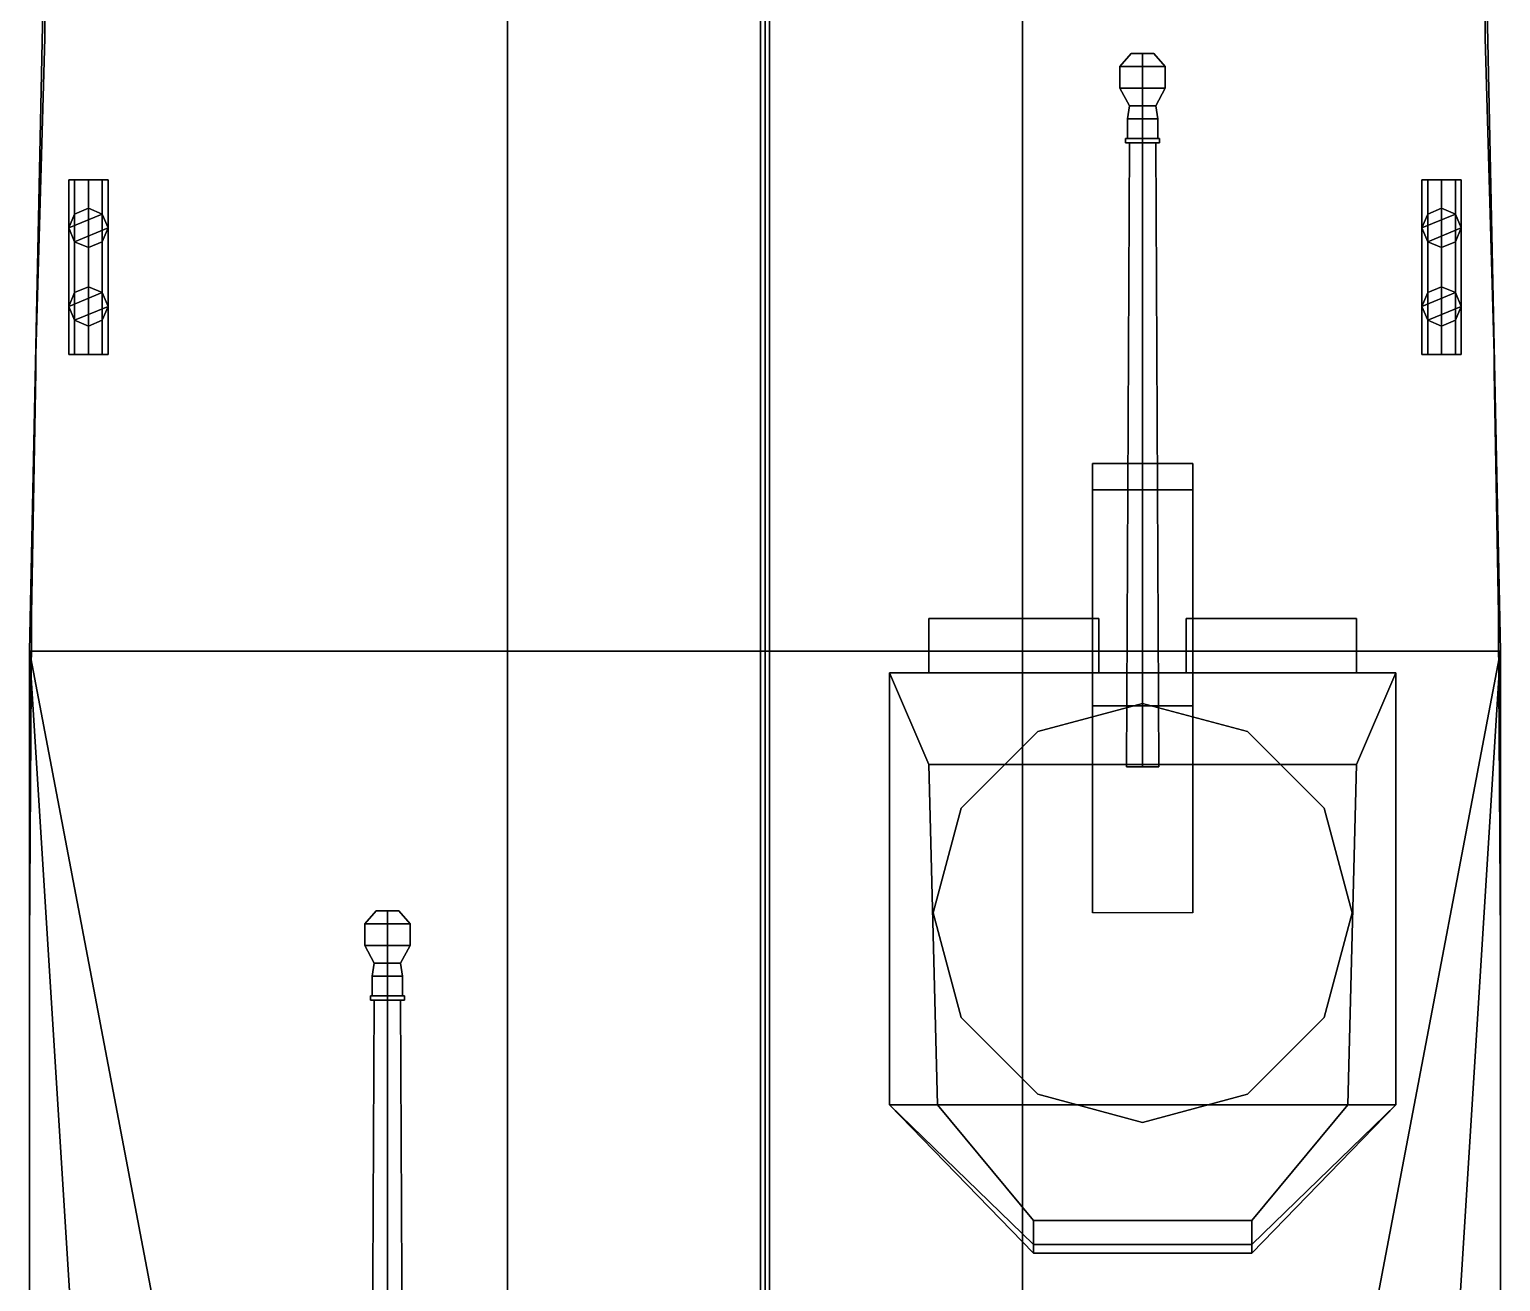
# Model space of a CAD drawing. Header units: millimetres. Extents: x -3.4 to 3.4, y -23.6 to 39.8.
# Drawn here: x -3.37 to 3.37, y 2.99 to 8.73 of the extents above; entities that cross this region are included whole.
import ezdxf

# ---------------------------------------------------------------- set-up
doc = ezdxf.new("R2010")
doc.units = ezdxf.units.MM
for name, color, linetype in [('gun', 1, 'Continuous'), ('mooring_posts', 3, 'Continuous'), ('railings', 6, 'Continuous'), ('sleeve', 5, 'Continuous'), ('turret', 2, 'Continuous')]:
    doc.layers.add(name, color=color, linetype=linetype)

msp = doc.modelspace()

# ---------------------------------------------------------------- linework, layer by layer
for points in [[(-0.02, -11.06, 11.06), (0, -11.06, 11.08), (0, 23.06, 4.82), (-0.02, 23.09, 4.79)], [(0, -11.06, 11.04), (-0.02, -11.06, 11.06), (-0.02, 23.09, 4.79), (0, 23.06, 4.78)], [(0, -11.06, 11.08), (0.02, -11.06, 11.06), (0.02, 23.09, 4.79), (0, 23.06, 4.82)], [(0.02, -11.06, 11.06), (0, -11.06, 11.04), (0, 23.06, 4.78), (0.02, 23.09, 4.79)], [(3.27, 10.66, 2.01), (-3.27, 10.66, 2.01), (-3.37, 5.88, 2.01), (3.37, 5.88, 2.01)], [(-3.37, 5.88, 2.01), (-3.27, 10.66, 2.01), (-3.27, 10.66), (-3.37, 5.88)], [(-3.37, 5.88), (-3.27, 10.66), (-1.18, 10.66, -1.34), (-1.18, 5.88, -1.34)], [(-1.18, 5.88, -1.34), (-1.18, 10.66, -1.34), (1.18, 10.66, -1.34), (1.18, 5.88, -1.34)], [(1.18, 5.88, -1.34), (1.18, 10.66, -1.34), (3.27, 10.66), (3.37, 5.88)], [(3.37, 5.88), (3.27, 10.66), (3.27, 10.66, 2.01), (3.37, 5.88, 2.01)], [(3.37, 5.88, 2.01), (-3.37, 5.88, 2.01), (-1.24, -5.33, 2.01), (1.24, -5.33, 2.01)], [(-3.37, -8.88, 2.01), (-3.37, 5.88, 2.01), (-3.37, 5.88), (-3.37, -8.88)], [(-3.37, -8.88), (-3.37, 5.88), (-1.18, 5.88, -1.34), (-1.18, -8.88, -1.34)], [(-1.24, -5.33, 2.01), (-3.37, 5.88, 2.01), (-2.51, -7.88, 2.01), (-1.26, -7.19, 2.01)], [(-2.51, -7.88, 2.01), (-3.37, 5.88, 2.01), (-3.37, -8.88, 2.01), (-2.47, -8.88, 2.01)], [(-1.18, -8.88, -1.34), (-1.18, 5.88, -1.34), (1.18, 5.88, -1.34), (1.18, -8.88, -1.34)], [(1.18, -8.88, -1.34), (1.18, 5.88, -1.34), (3.37, 5.88), (3.37, -8.88)], [(2.51, -7.88, 2.01), (3.37, 5.88, 2.01), (1.24, -5.33, 2.01), (1.26, -7.19, 2.01)], [(3.37, -8.88, 2.01), (3.37, 5.88, 2.01), (2.51, -7.88, 2.01), (2.47, -8.88, 2.01)], [(3.37, -8.88), (3.37, 5.88), (3.37, 5.88, 2.01), (3.37, -8.88, 2.01)], [(1.73, 5.64, 2.01), (1.25, 5.5114, 2.01), (1.25, 5.5114, 2.36), (1.73, 5.64, 2.36)], [(2.21, 5.5114, 2.01), (1.73, 5.64, 2.01), (1.73, 5.64, 2.36), (2.21, 5.5114, 2.36)], [(1.25, 5.5114, 2.01), (0.8986, 5.16, 2.01), (0.8986, 5.16, 2.36), (1.25, 5.5114, 2.36)], [(2.5614, 5.16, 2.01), (2.21, 5.5114, 2.01), (2.21, 5.5114, 2.36), (2.5614, 5.16, 2.36)], [(0.8986, 5.16, 2.01), (0.77, 4.68, 2.01), (0.77, 4.68, 2.36), (0.8986, 5.16, 2.36)], [(2.69, 4.68, 2.01), (2.5614, 5.16, 2.01), (2.5614, 5.16, 2.36), (2.69, 4.68, 2.36)], [(0.77, 4.68, 2.01), (0.8986, 4.2, 2.01), (0.8986, 4.2, 2.36), (0.77, 4.68, 2.36)], [(2.5614, 4.2, 2.01), (2.69, 4.68, 2.01), (2.69, 4.68, 2.36), (2.5614, 4.2, 2.36)], [(0.8986, 4.2, 2.01), (1.25, 3.8486, 2.01), (1.25, 3.8486, 2.36), (0.8986, 4.2, 2.36)], [(2.21, 3.8486, 2.01), (2.5614, 4.2, 2.01), (2.5614, 4.2, 2.36), (2.21, 3.8486, 2.36)], [(1.25, 3.8486, 2.01), (1.73, 3.72, 2.01), (1.73, 3.72, 2.36), (1.25, 3.8486, 2.36)], [(1.73, 3.72, 2.01), (2.21, 3.8486, 2.01), (2.21, 3.8486, 2.36), (1.73, 3.72, 2.36)]]:
    msp.add_3dface(points)
at = {"layer": 'gun'}
for points in [[(1.6261, 8.56, 3.13), (1.73, 8.56, 3.07), (1.73, 8.62, 3.13), (1.678, 8.62, 3.16)], [(1.6261, 8.56, 3.25), (1.6261, 8.56, 3.13), (1.678, 8.62, 3.16), (1.678, 8.62, 3.22)], [(1.6261, 8.56, 3.13), (1.6261, 8.56, 3.25), (1.678, 8.62, 3.22), (1.678, 8.62, 3.16)], [(1.73, 8.56, 3.07), (1.6261, 8.56, 3.13), (1.678, 8.62, 3.16), (1.73, 8.62, 3.13)], [(1.73, 8.56, 3.31), (1.6261, 8.56, 3.25), (1.678, 8.62, 3.22), (1.73, 8.62, 3.25)], [(1.6261, 8.56, 3.25), (1.73, 8.56, 3.31), (1.73, 8.62, 3.25), (1.678, 8.62, 3.22)], [(1.6261, 8.46, 3.13), (1.73, 8.46, 3.07), (1.73, 8.56, 3.07), (1.6261, 8.56, 3.13)], [(1.73, 8.46, 3.07), (1.6261, 8.46, 3.13), (1.6261, 8.56, 3.13), (1.73, 8.56, 3.07)], [(1.73, 8.46, 3.31), (1.6261, 8.46, 3.25), (1.6261, 8.56, 3.25), (1.73, 8.56, 3.31)], [(1.6261, 8.46, 3.25), (1.73, 8.46, 3.31), (1.73, 8.56, 3.31), (1.6261, 8.56, 3.25)], [(1.73, 8.56, 3.07), (1.8339, 8.56, 3.13), (1.782, 8.62, 3.16), (1.73, 8.62, 3.13)], [(1.8339, 8.56, 3.13), (1.73, 8.56, 3.07), (1.73, 8.62, 3.13), (1.782, 8.62, 3.16)], [(1.8339, 8.56, 3.25), (1.73, 8.56, 3.31), (1.73, 8.62, 3.25), (1.782, 8.62, 3.22)], [(1.73, 8.56, 3.31), (1.8339, 8.56, 3.25), (1.782, 8.62, 3.22), (1.73, 8.62, 3.25)], [(1.73, 8.46, 3.07), (1.8339, 8.46, 3.13), (1.8339, 8.56, 3.13), (1.73, 8.56, 3.07)], [(1.8339, 8.46, 3.13), (1.73, 8.46, 3.07), (1.73, 8.56, 3.07), (1.8339, 8.56, 3.13)], [(1.8339, 8.46, 3.25), (1.73, 8.46, 3.31), (1.73, 8.56, 3.31), (1.8339, 8.56, 3.25)], [(1.73, 8.46, 3.31), (1.8339, 8.46, 3.25), (1.8339, 8.56, 3.25), (1.73, 8.56, 3.31)], [(1.8339, 8.56, 3.13), (1.8339, 8.56, 3.25), (1.782, 8.62, 3.22), (1.782, 8.62, 3.16)], [(1.8339, 8.56, 3.25), (1.8339, 8.56, 3.13), (1.782, 8.62, 3.16), (1.782, 8.62, 3.22)], [(1.6694, 8.38, 3.155), (1.73, 8.38, 3.12), (1.73, 8.46, 3.07), (1.6261, 8.46, 3.13)], [(1.6694, 8.38, 3.225), (1.6694, 8.38, 3.155), (1.6261, 8.46, 3.13), (1.6261, 8.46, 3.25)], [(1.6694, 8.38, 3.155), (1.6694, 8.38, 3.225), (1.6261, 8.46, 3.25), (1.6261, 8.46, 3.13)], [(1.73, 8.38, 3.12), (1.6694, 8.38, 3.155), (1.6261, 8.46, 3.13), (1.73, 8.46, 3.07)], [(1.73, 8.38, 3.26), (1.6694, 8.38, 3.225), (1.6261, 8.46, 3.25), (1.73, 8.46, 3.31)], [(1.6694, 8.38, 3.225), (1.73, 8.38, 3.26), (1.73, 8.46, 3.31), (1.6261, 8.46, 3.25)], [(1.73, 8.38, 3.12), (1.7906, 8.38, 3.155), (1.8339, 8.46, 3.13), (1.73, 8.46, 3.07)], [(1.7906, 8.38, 3.155), (1.73, 8.38, 3.12), (1.73, 8.46, 3.07), (1.8339, 8.46, 3.13)], [(1.7906, 8.38, 3.225), (1.73, 8.38, 3.26), (1.73, 8.46, 3.31), (1.8339, 8.46, 3.25)], [(1.73, 8.38, 3.26), (1.7906, 8.38, 3.225), (1.8339, 8.46, 3.25), (1.73, 8.46, 3.31)], [(1.7906, 8.38, 3.155), (1.7906, 8.38, 3.225), (1.8339, 8.46, 3.25), (1.8339, 8.46, 3.13)], [(1.7906, 8.38, 3.225), (1.7906, 8.38, 3.155), (1.8339, 8.46, 3.13), (1.8339, 8.46, 3.25)], [(1.73, 8.32, 3.11), (1.6607, 8.32, 3.15), (1.6694, 8.38, 3.155), (1.73, 8.38, 3.12)], [(1.6607, 8.32, 3.15), (1.6607, 8.32, 3.23), (1.6694, 8.38, 3.225), (1.6694, 8.38, 3.155)], [(1.6607, 8.32, 3.23), (1.73, 8.32, 3.27), (1.73, 8.38, 3.26), (1.6694, 8.38, 3.225)], [(1.6694, 8.38, 3.225), (1.7906, 8.38, 3.155), (1.73, 8.38, 3.12), (1.6694, 8.38, 3.155)], [(1.73, 8.38, 3.26), (1.7906, 8.38, 3.225), (1.7906, 8.38, 3.155), (1.6694, 8.38, 3.225)], [(1.7993, 8.32, 3.15), (1.73, 8.32, 3.11), (1.73, 8.38, 3.12), (1.7906, 8.38, 3.155)], [(1.73, 8.32, 3.27), (1.7993, 8.32, 3.23), (1.7906, 8.38, 3.225), (1.73, 8.38, 3.26)], [(1.7993, 8.32, 3.23), (1.7993, 8.32, 3.15), (1.7906, 8.38, 3.155), (1.7906, 8.38, 3.225)], [(1.73, 8.23, 3.11), (1.6607, 8.23, 3.15), (1.6607, 8.32, 3.15), (1.73, 8.32, 3.11)], [(1.6607, 8.23, 3.15), (1.6607, 8.23, 3.23), (1.6607, 8.32, 3.23), (1.6607, 8.32, 3.15)], [(1.6607, 8.23, 3.23), (1.73, 8.23, 3.27), (1.73, 8.32, 3.27), (1.6607, 8.32, 3.23)], [(1.7993, 8.23, 3.15), (1.73, 8.23, 3.11), (1.73, 8.32, 3.11), (1.7993, 8.32, 3.15)], [(1.73, 8.23, 3.27), (1.7993, 8.23, 3.23), (1.7993, 8.32, 3.23), (1.73, 8.32, 3.27)], [(1.7993, 8.23, 3.23), (1.7993, 8.23, 3.15), (1.7993, 8.32, 3.15), (1.7993, 8.32, 3.23)], [(1.6521, 8.23, 3.235), (1.8079, 8.23, 3.145), (1.73, 8.23, 3.1), (1.6521, 8.23, 3.145)], [(1.73, 8.21, 3.1), (1.6521, 8.21, 3.145), (1.6521, 8.23, 3.145), (1.73, 8.23, 3.1)], [(1.73, 8.23, 3.28), (1.8079, 8.23, 3.235), (1.8079, 8.23, 3.145), (1.6521, 8.23, 3.235)], [(1.6521, 8.21, 3.145), (1.6521, 8.21, 3.235), (1.6521, 8.23, 3.235), (1.6521, 8.23, 3.145)], [(1.6521, 8.21, 3.235), (1.73, 8.21, 3.28), (1.73, 8.23, 3.28), (1.6521, 8.23, 3.235)], [(1.8079, 8.21, 3.145), (1.73, 8.21, 3.1), (1.73, 8.23, 3.1), (1.8079, 8.23, 3.145)], [(1.73, 8.21, 3.28), (1.8079, 8.21, 3.235), (1.8079, 8.23, 3.235), (1.73, 8.23, 3.28)], [(1.8079, 8.21, 3.235), (1.8079, 8.21, 3.145), (1.8079, 8.23, 3.145), (1.8079, 8.23, 3.235)], [(1.6521, 8.21, 3.145), (1.73, 8.21, 3.1), (1.8079, 8.21, 3.145), (1.6521, 8.21, 3.235)], [(1.6521, 8.21, 3.235), (1.8079, 8.21, 3.145), (1.8079, 8.21, 3.235), (1.73, 8.21, 3.28)], [(1.73, 5.35, 3.105), (1.6564, 5.35, 3.1475), (1.6694, 8.21, 3.155), (1.73, 8.21, 3.12)], [(1.6564, 5.35, 3.1475), (1.6564, 5.35, 3.2325), (1.6694, 8.21, 3.225), (1.6694, 8.21, 3.155)], [(1.6564, 5.35, 3.2325), (1.73, 5.35, 3.275), (1.73, 8.21, 3.26), (1.6694, 8.21, 3.225)], [(1.8036, 5.35, 3.1475), (1.73, 5.35, 3.105), (1.73, 8.21, 3.12), (1.7906, 8.21, 3.155)], [(1.73, 5.35, 3.275), (1.8036, 5.35, 3.2325), (1.7906, 8.21, 3.225), (1.73, 8.21, 3.26)], [(1.8036, 5.35, 3.2325), (1.8036, 5.35, 3.1475), (1.7906, 8.21, 3.155), (1.7906, 8.21, 3.225)], [(-1.8339, 4.63, 3.13), (-1.73, 4.63, 3.07), (-1.73, 4.69, 3.13), (-1.782, 4.69, 3.16)], [(-1.8339, 4.63, 3.25), (-1.8339, 4.63, 3.13), (-1.782, 4.69, 3.16), (-1.782, 4.69, 3.22)], [(-1.8339, 4.63, 3.13), (-1.8339, 4.63, 3.25), (-1.782, 4.69, 3.22), (-1.782, 4.69, 3.16)], [(-1.73, 4.63, 3.07), (-1.8339, 4.63, 3.13), (-1.782, 4.69, 3.16), (-1.73, 4.69, 3.13)], [(-1.73, 4.63, 3.31), (-1.8339, 4.63, 3.25), (-1.782, 4.69, 3.22), (-1.73, 4.69, 3.25)], [(-1.8339, 4.63, 3.25), (-1.73, 4.63, 3.31), (-1.73, 4.69, 3.25), (-1.782, 4.69, 3.22)], [(-1.73, 4.63, 3.07), (-1.6261, 4.63, 3.13), (-1.678, 4.69, 3.16), (-1.73, 4.69, 3.13)], [(-1.6261, 4.63, 3.13), (-1.73, 4.63, 3.07), (-1.73, 4.69, 3.13), (-1.678, 4.69, 3.16)], [(-1.6261, 4.63, 3.25), (-1.73, 4.63, 3.31), (-1.73, 4.69, 3.25), (-1.678, 4.69, 3.22)], [(-1.73, 4.63, 3.31), (-1.6261, 4.63, 3.25), (-1.678, 4.69, 3.22), (-1.73, 4.69, 3.25)], [(-1.6261, 4.63, 3.13), (-1.6261, 4.63, 3.25), (-1.678, 4.69, 3.22), (-1.678, 4.69, 3.16)], [(-1.6261, 4.63, 3.25), (-1.6261, 4.63, 3.13), (-1.678, 4.69, 3.16), (-1.678, 4.69, 3.22)], [(-1.8339, 4.53, 3.13), (-1.73, 4.53, 3.07), (-1.73, 4.63, 3.07), (-1.8339, 4.63, 3.13)], [(-1.73, 4.53, 3.07), (-1.8339, 4.53, 3.13), (-1.8339, 4.63, 3.13), (-1.73, 4.63, 3.07)], [(-1.73, 4.53, 3.31), (-1.8339, 4.53, 3.25), (-1.8339, 4.63, 3.25), (-1.73, 4.63, 3.31)], [(-1.8339, 4.53, 3.25), (-1.73, 4.53, 3.31), (-1.73, 4.63, 3.31), (-1.8339, 4.63, 3.25)], [(-1.73, 4.53, 3.07), (-1.6261, 4.53, 3.13), (-1.6261, 4.63, 3.13), (-1.73, 4.63, 3.07)], [(-1.6261, 4.53, 3.13), (-1.73, 4.53, 3.07), (-1.73, 4.63, 3.07), (-1.6261, 4.63, 3.13)], [(-1.6261, 4.53, 3.25), (-1.73, 4.53, 3.31), (-1.73, 4.63, 3.31), (-1.6261, 4.63, 3.25)], [(-1.73, 4.53, 3.31), (-1.6261, 4.53, 3.25), (-1.6261, 4.63, 3.25), (-1.73, 4.63, 3.31)], [(-1.7906, 4.45, 3.155), (-1.73, 4.45, 3.12), (-1.73, 4.53, 3.07), (-1.8339, 4.53, 3.13)], [(-1.7906, 4.45, 3.225), (-1.7906, 4.45, 3.155), (-1.8339, 4.53, 3.13), (-1.8339, 4.53, 3.25)], [(-1.7906, 4.45, 3.155), (-1.7906, 4.45, 3.225), (-1.8339, 4.53, 3.25), (-1.8339, 4.53, 3.13)], [(-1.73, 4.45, 3.12), (-1.7906, 4.45, 3.155), (-1.8339, 4.53, 3.13), (-1.73, 4.53, 3.07)], [(-1.73, 4.45, 3.26), (-1.7906, 4.45, 3.225), (-1.8339, 4.53, 3.25), (-1.73, 4.53, 3.31)], [(-1.7906, 4.45, 3.225), (-1.73, 4.45, 3.26), (-1.73, 4.53, 3.31), (-1.8339, 4.53, 3.25)], [(-1.73, 4.45, 3.12), (-1.6694, 4.45, 3.155), (-1.6261, 4.53, 3.13), (-1.73, 4.53, 3.07)], [(-1.6694, 4.45, 3.155), (-1.73, 4.45, 3.12), (-1.73, 4.53, 3.07), (-1.6261, 4.53, 3.13)], [(-1.6694, 4.45, 3.225), (-1.73, 4.45, 3.26), (-1.73, 4.53, 3.31), (-1.6261, 4.53, 3.25)], [(-1.73, 4.45, 3.26), (-1.6694, 4.45, 3.225), (-1.6261, 4.53, 3.25), (-1.73, 4.53, 3.31)], [(-1.6694, 4.45, 3.155), (-1.6694, 4.45, 3.225), (-1.6261, 4.53, 3.25), (-1.6261, 4.53, 3.13)], [(-1.6694, 4.45, 3.225), (-1.6694, 4.45, 3.155), (-1.6261, 4.53, 3.13), (-1.6261, 4.53, 3.25)], [(-1.73, 4.39, 3.11), (-1.7993, 4.39, 3.15), (-1.7906, 4.45, 3.155), (-1.73, 4.45, 3.12)], [(-1.7993, 4.39, 3.15), (-1.7993, 4.39, 3.23), (-1.7906, 4.45, 3.225), (-1.7906, 4.45, 3.155)], [(-1.7993, 4.39, 3.23), (-1.73, 4.39, 3.27), (-1.73, 4.45, 3.26), (-1.7906, 4.45, 3.225)], [(-1.7906, 4.45, 3.225), (-1.6694, 4.45, 3.155), (-1.73, 4.45, 3.12), (-1.7906, 4.45, 3.155)], [(-1.73, 4.45, 3.26), (-1.6694, 4.45, 3.225), (-1.6694, 4.45, 3.155), (-1.7906, 4.45, 3.225)], [(-1.6607, 4.39, 3.15), (-1.73, 4.39, 3.11), (-1.73, 4.45, 3.12), (-1.6694, 4.45, 3.155)], [(-1.73, 4.39, 3.27), (-1.6607, 4.39, 3.23), (-1.6694, 4.45, 3.225), (-1.73, 4.45, 3.26)], [(-1.6607, 4.39, 3.23), (-1.6607, 4.39, 3.15), (-1.6694, 4.45, 3.155), (-1.6694, 4.45, 3.225)], [(-1.73, 4.3, 3.11), (-1.7993, 4.3, 3.15), (-1.7993, 4.39, 3.15), (-1.73, 4.39, 3.11)], [(-1.7993, 4.3, 3.15), (-1.7993, 4.3, 3.23), (-1.7993, 4.39, 3.23), (-1.7993, 4.39, 3.15)], [(-1.7993, 4.3, 3.23), (-1.73, 4.3, 3.27), (-1.73, 4.39, 3.27), (-1.7993, 4.39, 3.23)], [(-1.6607, 4.3, 3.15), (-1.73, 4.3, 3.11), (-1.73, 4.39, 3.11), (-1.6607, 4.39, 3.15)], [(-1.73, 4.3, 3.27), (-1.6607, 4.3, 3.23), (-1.6607, 4.39, 3.23), (-1.73, 4.39, 3.27)], [(-1.6607, 4.3, 3.23), (-1.6607, 4.3, 3.15), (-1.6607, 4.39, 3.15), (-1.6607, 4.39, 3.23)], [(-1.8079, 4.3, 3.235), (-1.6521, 4.3, 3.145), (-1.73, 4.3, 3.1), (-1.8079, 4.3, 3.145)], [(-1.73, 4.28, 3.1), (-1.8079, 4.28, 3.145), (-1.8079, 4.3, 3.145), (-1.73, 4.3, 3.1)], [(-1.73, 4.3, 3.28), (-1.6521, 4.3, 3.235), (-1.6521, 4.3, 3.145), (-1.8079, 4.3, 3.235)], [(-1.8079, 4.28, 3.145), (-1.8079, 4.28, 3.235), (-1.8079, 4.3, 3.235), (-1.8079, 4.3, 3.145)], [(-1.8079, 4.28, 3.235), (-1.73, 4.28, 3.28), (-1.73, 4.3, 3.28), (-1.8079, 4.3, 3.235)], [(-1.8079, 4.28, 3.145), (-1.73, 4.28, 3.1), (-1.6521, 4.28, 3.145), (-1.8079, 4.28, 3.235)], [(-1.8079, 4.28, 3.235), (-1.6521, 4.28, 3.145), (-1.6521, 4.28, 3.235), (-1.73, 4.28, 3.28)], [(-1.73, 1.42, 3.105), (-1.8036, 1.42, 3.1475), (-1.7906, 4.28, 3.155), (-1.73, 4.28, 3.12)], [(-1.8036, 1.42, 3.1475), (-1.8036, 1.42, 3.2325), (-1.7906, 4.28, 3.225), (-1.7906, 4.28, 3.155)], [(-1.8036, 1.42, 3.2325), (-1.73, 1.42, 3.275), (-1.73, 4.28, 3.26), (-1.7906, 4.28, 3.225)], [(-1.6521, 4.28, 3.145), (-1.73, 4.28, 3.1), (-1.73, 4.3, 3.1), (-1.6521, 4.3, 3.145)], [(-1.73, 4.28, 3.28), (-1.6521, 4.28, 3.235), (-1.6521, 4.3, 3.235), (-1.73, 4.3, 3.28)], [(-1.6564, 1.42, 3.1475), (-1.73, 1.42, 3.105), (-1.73, 4.28, 3.12), (-1.6694, 4.28, 3.155)], [(-1.73, 1.42, 3.275), (-1.6564, 1.42, 3.2325), (-1.6694, 4.28, 3.225), (-1.73, 4.28, 3.26)], [(-1.6564, 1.42, 3.2325), (-1.6564, 1.42, 3.1475), (-1.6694, 4.28, 3.155), (-1.6694, 4.28, 3.225)], [(-1.6521, 4.28, 3.235), (-1.6521, 4.28, 3.145), (-1.6521, 4.3, 3.145), (-1.6521, 4.3, 3.235)]]:
    msp.add_3dface(points, dxfattribs=at)
at = {"layer": 'mooring_posts'}
for points in [[(-3.1636, 7.24, 2.1464), (-3.19, 7.24, 2.21), (-3.19, 8.04, 2.21), (-3.1636, 8.04, 2.1464)], [(-3.19, 7.24, 2.21), (-3.1636, 7.24, 2.2736), (-3.1636, 8.04, 2.2736), (-3.19, 8.04, 2.21)], [(-3.1, 8.04, 2.12), (-3.1636, 8.04, 2.1464), (-3.19, 8.04, 2.21), (-3.0364, 8.04, 2.1464)], [(-3.0364, 8.04, 2.1464), (-3.19, 8.04, 2.21), (-3.1636, 8.04, 2.2736), (-3.01, 8.04, 2.21)], [(-3.1, 7.24, 2.12), (-3.1636, 7.24, 2.1464), (-3.1636, 8.04, 2.1464), (-3.1, 8.04, 2.12)], [(-3.1636, 7.24, 2.2736), (-3.1, 7.24, 2.3), (-3.1, 8.04, 2.3), (-3.1636, 8.04, 2.2736)], [(-3.01, 8.04, 2.21), (-3.1636, 8.04, 2.2736), (-3.1, 8.04, 2.3), (-3.0364, 8.04, 2.2736)], [(-3.0364, 7.24, 2.1464), (-3.1, 7.24, 2.12), (-3.1, 8.04, 2.12), (-3.0364, 8.04, 2.1464)], [(-3.1, 7.24, 2.3), (-3.0364, 7.24, 2.2736), (-3.0364, 8.04, 2.2736), (-3.1, 8.04, 2.3)], [(-3.01, 7.24, 2.21), (-3.0364, 7.24, 2.1464), (-3.0364, 8.04, 2.1464), (-3.01, 8.04, 2.21)], [(-3.0364, 7.24, 2.2736), (-3.01, 7.24, 2.21), (-3.01, 8.04, 2.21), (-3.0364, 8.04, 2.2736)], [(3.0364, 7.24, 2.1464), (3.01, 7.24, 2.21), (3.01, 8.04, 2.21), (3.0364, 8.04, 2.1464)], [(3.01, 7.24, 2.21), (3.0364, 7.24, 2.2736), (3.0364, 8.04, 2.2736), (3.01, 8.04, 2.21)], [(3.1636, 8.04, 2.1464), (3.01, 8.04, 2.21), (3.0364, 8.04, 2.2736), (3.19, 8.04, 2.21)], [(3.1, 8.04, 2.12), (3.0364, 8.04, 2.1464), (3.01, 8.04, 2.21), (3.1636, 8.04, 2.1464)], [(3.1, 7.24, 2.12), (3.0364, 7.24, 2.1464), (3.0364, 8.04, 2.1464), (3.1, 8.04, 2.12)], [(3.0364, 7.24, 2.2736), (3.1, 7.24, 2.3), (3.1, 8.04, 2.3), (3.0364, 8.04, 2.2736)], [(3.19, 8.04, 2.21), (3.0364, 8.04, 2.2736), (3.1, 8.04, 2.3), (3.1636, 8.04, 2.2736)], [(3.1636, 7.24, 2.1464), (3.1, 7.24, 2.12), (3.1, 8.04, 2.12), (3.1636, 8.04, 2.1464)], [(3.1, 7.24, 2.3), (3.1636, 7.24, 2.2736), (3.1636, 8.04, 2.2736), (3.1, 8.04, 2.3)], [(3.19, 7.24, 2.21), (3.1636, 7.24, 2.1464), (3.1636, 8.04, 2.1464), (3.19, 8.04, 2.21)], [(3.1636, 7.24, 2.2736), (3.19, 7.24, 2.21), (3.19, 8.04, 2.21), (3.1636, 8.04, 2.2736)], [(-3.1, 7.91, 2.42), (-3.1636, 7.8836, 2.42), (-3.19, 7.82, 2.42), (-3.0364, 7.8836, 2.42)], [(-3.1, 7.91, 2.01), (-3.1636, 7.8836, 2.01), (-3.1636, 7.8836, 2.42), (-3.1, 7.91, 2.42)], [(-3.0364, 7.8836, 2.01), (-3.1, 7.91, 2.01), (-3.1, 7.91, 2.42), (-3.0364, 7.8836, 2.42)], [(3.1, 7.91, 2.42), (3.0364, 7.8836, 2.42), (3.01, 7.82, 2.42), (3.1636, 7.8836, 2.42)], [(3.1, 7.91, 2.01), (3.0364, 7.8836, 2.01), (3.0364, 7.8836, 2.42), (3.1, 7.91, 2.42)], [(3.1636, 7.8836, 2.01), (3.1, 7.91, 2.01), (3.1, 7.91, 2.42), (3.1636, 7.8836, 2.42)], [(-3.1636, 7.8836, 2.01), (-3.19, 7.82, 2.01), (-3.19, 7.82, 2.42), (-3.1636, 7.8836, 2.42)], [(-3.0364, 7.8836, 2.42), (-3.19, 7.82, 2.42), (-3.1636, 7.7564, 2.42), (-3.01, 7.82, 2.42)], [(-3.19, 7.82, 2.01), (-3.1636, 7.7564, 2.01), (-3.1636, 7.7564, 2.42), (-3.19, 7.82, 2.42)], [(-3.01, 7.82, 2.42), (-3.1636, 7.7564, 2.42), (-3.1, 7.73, 2.42), (-3.0364, 7.7564, 2.42)], [(-3.01, 7.82, 2.01), (-3.0364, 7.8836, 2.01), (-3.0364, 7.8836, 2.42), (-3.01, 7.82, 2.42)], [(-3.0364, 7.7564, 2.01), (-3.01, 7.82, 2.01), (-3.01, 7.82, 2.42), (-3.0364, 7.7564, 2.42)], [(3.0364, 7.8836, 2.01), (3.01, 7.82, 2.01), (3.01, 7.82, 2.42), (3.0364, 7.8836, 2.42)], [(3.1636, 7.8836, 2.42), (3.01, 7.82, 2.42), (3.0364, 7.7564, 2.42), (3.19, 7.82, 2.42)], [(3.01, 7.82, 2.01), (3.0364, 7.7564, 2.01), (3.0364, 7.7564, 2.42), (3.01, 7.82, 2.42)], [(3.19, 7.82, 2.42), (3.0364, 7.7564, 2.42), (3.1, 7.73, 2.42), (3.1636, 7.7564, 2.42)], [(3.19, 7.82, 2.01), (3.1636, 7.8836, 2.01), (3.1636, 7.8836, 2.42), (3.19, 7.82, 2.42)], [(3.1636, 7.7564, 2.01), (3.19, 7.82, 2.01), (3.19, 7.82, 2.42), (3.1636, 7.7564, 2.42)], [(-3.1636, 7.7564, 2.01), (-3.1, 7.73, 2.01), (-3.1, 7.73, 2.42), (-3.1636, 7.7564, 2.42)], [(-3.1, 7.73, 2.01), (-3.0364, 7.7564, 2.01), (-3.0364, 7.7564, 2.42), (-3.1, 7.73, 2.42)], [(3.0364, 7.7564, 2.01), (3.1, 7.73, 2.01), (3.1, 7.73, 2.42), (3.0364, 7.7564, 2.42)], [(3.1, 7.73, 2.01), (3.1636, 7.7564, 2.01), (3.1636, 7.7564, 2.42), (3.1, 7.73, 2.42)], [(-3.1, 7.55, 2.42), (-3.1636, 7.5236, 2.42), (-3.19, 7.46, 2.42), (-3.0364, 7.5236, 2.42)], [(-3.1, 7.55, 2.01), (-3.1636, 7.5236, 2.01), (-3.1636, 7.5236, 2.42), (-3.1, 7.55, 2.42)], [(-3.0364, 7.5236, 2.01), (-3.1, 7.55, 2.01), (-3.1, 7.55, 2.42), (-3.0364, 7.5236, 2.42)], [(3.1, 7.55, 2.42), (3.0364, 7.5236, 2.42), (3.01, 7.46, 2.42), (3.1636, 7.5236, 2.42)], [(3.1, 7.55, 2.01), (3.0364, 7.5236, 2.01), (3.0364, 7.5236, 2.42), (3.1, 7.55, 2.42)], [(3.1636, 7.5236, 2.01), (3.1, 7.55, 2.01), (3.1, 7.55, 2.42), (3.1636, 7.5236, 2.42)], [(-3.1636, 7.5236, 2.01), (-3.19, 7.46, 2.01), (-3.19, 7.46, 2.42), (-3.1636, 7.5236, 2.42)], [(-3.0364, 7.5236, 2.42), (-3.19, 7.46, 2.42), (-3.1636, 7.3964, 2.42), (-3.01, 7.46, 2.42)], [(-3.01, 7.46, 2.01), (-3.0364, 7.5236, 2.01), (-3.0364, 7.5236, 2.42), (-3.01, 7.46, 2.42)], [(3.0364, 7.5236, 2.01), (3.01, 7.46, 2.01), (3.01, 7.46, 2.42), (3.0364, 7.5236, 2.42)], [(3.1636, 7.5236, 2.42), (3.01, 7.46, 2.42), (3.0364, 7.3964, 2.42), (3.19, 7.46, 2.42)], [(3.19, 7.46, 2.01), (3.1636, 7.5236, 2.01), (3.1636, 7.5236, 2.42), (3.19, 7.46, 2.42)], [(-3.19, 7.46, 2.01), (-3.1636, 7.3964, 2.01), (-3.1636, 7.3964, 2.42), (-3.19, 7.46, 2.42)], [(-3.01, 7.46, 2.42), (-3.1636, 7.3964, 2.42), (-3.1, 7.37, 2.42), (-3.0364, 7.3964, 2.42)], [(-3.0364, 7.3964, 2.01), (-3.01, 7.46, 2.01), (-3.01, 7.46, 2.42), (-3.0364, 7.3964, 2.42)], [(3.01, 7.46, 2.01), (3.0364, 7.3964, 2.01), (3.0364, 7.3964, 2.42), (3.01, 7.46, 2.42)], [(3.19, 7.46, 2.42), (3.0364, 7.3964, 2.42), (3.1, 7.37, 2.42), (3.1636, 7.3964, 2.42)], [(3.1636, 7.3964, 2.01), (3.19, 7.46, 2.01), (3.19, 7.46, 2.42), (3.1636, 7.3964, 2.42)], [(-3.1636, 7.3964, 2.01), (-3.1, 7.37, 2.01), (-3.1, 7.37, 2.42), (-3.1636, 7.3964, 2.42)], [(-3.1, 7.37, 2.01), (-3.0364, 7.3964, 2.01), (-3.0364, 7.3964, 2.42), (-3.1, 7.37, 2.42)], [(3.0364, 7.3964, 2.01), (3.1, 7.37, 2.01), (3.1, 7.37, 2.42), (3.0364, 7.3964, 2.42)], [(3.1, 7.37, 2.01), (3.1636, 7.3964, 2.01), (3.1636, 7.3964, 2.42), (3.1, 7.37, 2.42)], [(-3.19, 7.24, 2.21), (-3.0364, 7.24, 2.2736), (-3.1, 7.24, 2.3), (-3.1636, 7.24, 2.2736)], [(-3.1636, 7.24, 2.1464), (-3.01, 7.24, 2.21), (-3.0364, 7.24, 2.2736), (-3.19, 7.24, 2.21)], [(-3.1, 7.24, 2.12), (-3.0364, 7.24, 2.1464), (-3.01, 7.24, 2.21), (-3.1636, 7.24, 2.1464)], [(3.01, 7.24, 2.21), (3.1636, 7.24, 2.2736), (3.1, 7.24, 2.3), (3.0364, 7.24, 2.2736)], [(3.0364, 7.24, 2.1464), (3.19, 7.24, 2.21), (3.1636, 7.24, 2.2736), (3.01, 7.24, 2.21)], [(3.1, 7.24, 2.12), (3.1636, 7.24, 2.1464), (3.19, 7.24, 2.21), (3.0364, 7.24, 2.1464)]]:
    msp.add_3dface(points, dxfattribs=at)
at = {"layer": 'railings'}
for points in [[(-3.3, 8.69, 2.01), (-3.3, 8.77, 2.01), (-3.3, 8.77, 3.11), (-3.3, 8.69, 3.11)], [(-3.3, 8.69, 3.11), (-3.3, 8.77, 3.11), (-3.3, 8.77, 2.01), (-3.3, 8.69, 2.01)], [(3.3, 8.69, 2.01), (3.3, 8.77, 2.01), (3.3, 8.77, 3.11), (3.3, 8.69, 3.11)], [(3.3, 8.69, 3.11), (3.3, 8.77, 3.11), (3.3, 8.77, 2.01), (3.3, 8.69, 2.01)], [(-3.34, 7.24, 3.05), (-3.34, 7.24, 3.11), (-3.3, 8.69, 3.11), (-3.3, 8.69, 3.05)], [(-3.3, 8.69, 3.05), (-3.3, 8.69, 3.11), (-3.34, 7.24, 3.11), (-3.34, 7.24, 3.05)], [(-3.3, 8.69, 2.75), (-3.3, 8.69, 2.81), (-3.34, 7.24, 2.81), (-3.34, 7.24, 2.75)], [(-3.34, 7.24, 2.75), (-3.34, 7.24, 2.81), (-3.3, 8.69, 2.81), (-3.3, 8.69, 2.75)], [(-3.34, 7.24, 2.39), (-3.34, 7.24, 2.45), (-3.3, 8.69, 2.45), (-3.3, 8.69, 2.39)], [(-3.3, 8.69, 2.39), (-3.3, 8.69, 2.45), (-3.34, 7.24, 2.45), (-3.34, 7.24, 2.39)], [(3.3, 8.69, 2.39), (3.3, 8.69, 2.45), (3.34, 7.24, 2.45), (3.34, 7.24, 2.39)], [(3.34, 7.24, 2.39), (3.34, 7.24, 2.45), (3.3, 8.69, 2.45), (3.3, 8.69, 2.39)], [(3.34, 7.24, 2.75), (3.34, 7.24, 2.81), (3.3, 8.69, 2.81), (3.3, 8.69, 2.75)], [(3.3, 8.69, 2.75), (3.3, 8.69, 2.81), (3.34, 7.24, 2.81), (3.34, 7.24, 2.75)], [(3.3, 8.69, 3.05), (3.3, 8.69, 3.11), (3.34, 7.24, 3.11), (3.34, 7.24, 3.05)], [(3.34, 7.24, 3.05), (3.34, 7.24, 3.11), (3.3, 8.69, 3.11), (3.3, 8.69, 3.05)], [(-3.34, 7.16, 3.11), (-3.34, 7.24, 3.11), (-3.34, 7.24, 2.01), (-3.34, 7.16, 2.01)], [(-3.34, 7.16, 2.01), (-3.34, 7.24, 2.01), (-3.34, 7.24, 3.11), (-3.34, 7.16, 3.11)], [(3.34, 7.16, 3.11), (3.34, 7.24, 3.11), (3.34, 7.24, 2.01), (3.34, 7.16, 2.01)], [(3.34, 7.16, 2.01), (3.34, 7.24, 2.01), (3.34, 7.24, 3.11), (3.34, 7.16, 3.11)], [(-3.34, 7.16, 3.05), (-3.34, 7.16, 3.11), (-3.36, 6.05, 3.11), (-3.36, 6.05, 3.05)], [(-3.36, 6.05, 3.05), (-3.36, 6.05, 3.11), (-3.34, 7.16, 3.11), (-3.34, 7.16, 3.05)], [(-3.36, 6.05, 2.75), (-3.36, 6.05, 2.81), (-3.34, 7.16, 2.81), (-3.34, 7.16, 2.75)], [(-3.34, 7.16, 2.75), (-3.34, 7.16, 2.81), (-3.36, 6.05, 2.81), (-3.36, 6.05, 2.75)], [(-3.34, 7.16, 2.39), (-3.34, 7.16, 2.45), (-3.36, 6.05, 2.45), (-3.36, 6.05, 2.39)], [(-3.36, 6.05, 2.39), (-3.36, 6.05, 2.45), (-3.34, 7.16, 2.45), (-3.34, 7.16, 2.39)], [(3.36, 6.05, 2.39), (3.36, 6.05, 2.45), (3.34, 7.16, 2.45), (3.34, 7.16, 2.39)], [(3.34, 7.16, 2.39), (3.34, 7.16, 2.45), (3.36, 6.05, 2.45), (3.36, 6.05, 2.39)], [(3.34, 7.16, 2.75), (3.34, 7.16, 2.81), (3.36, 6.05, 2.81), (3.36, 6.05, 2.75)], [(3.36, 6.05, 2.75), (3.36, 6.05, 2.81), (3.34, 7.16, 2.81), (3.34, 7.16, 2.75)], [(3.36, 6.05, 3.05), (3.36, 6.05, 3.11), (3.34, 7.16, 3.11), (3.34, 7.16, 3.05)], [(3.34, 7.16, 3.05), (3.34, 7.16, 3.11), (3.36, 6.05, 3.11), (3.36, 6.05, 3.05)], [(-3.36, 5.97, 2.01), (-3.36, 6.05, 2.01), (-3.36, 6.05, 3.11), (-3.36, 5.97, 3.11)], [(-3.36, 5.97, 3.11), (-3.36, 6.05, 3.11), (-3.36, 6.05, 2.01), (-3.36, 5.97, 2.01)], [(3.36, 5.97, 2.01), (3.36, 6.05, 2.01), (3.36, 6.05, 3.11), (3.36, 5.97, 3.11)], [(3.36, 5.97, 3.11), (3.36, 6.05, 3.11), (3.36, 6.05, 2.01), (3.36, 5.97, 2.01)], [(-3.37, 4.55, 3.05), (-3.37, 4.55, 3.11), (-3.36, 5.97, 3.11), (-3.36, 5.97, 3.05)], [(-3.36, 5.97, 3.05), (-3.36, 5.97, 3.11), (-3.37, 4.55, 3.11), (-3.37, 4.55, 3.05)], [(-3.36, 5.97, 2.75), (-3.36, 5.97, 2.81), (-3.37, 4.55, 2.81), (-3.37, 4.55, 2.75)], [(-3.37, 4.55, 2.75), (-3.37, 4.55, 2.81), (-3.36, 5.97, 2.81), (-3.36, 5.97, 2.75)], [(-3.37, 4.55, 2.39), (-3.37, 4.55, 2.45), (-3.36, 5.97, 2.45), (-3.36, 5.97, 2.39)], [(-3.36, 5.97, 2.39), (-3.36, 5.97, 2.45), (-3.37, 4.55, 2.45), (-3.37, 4.55, 2.39)], [(3.36, 5.97, 2.39), (3.36, 5.97, 2.45), (3.37, 4.55, 2.45), (3.37, 4.55, 2.39)], [(3.37, 4.55, 2.39), (3.37, 4.55, 2.45), (3.36, 5.97, 2.45), (3.36, 5.97, 2.39)], [(3.37, 4.55, 2.75), (3.37, 4.55, 2.81), (3.36, 5.97, 2.81), (3.36, 5.97, 2.75)], [(3.36, 5.97, 2.75), (3.36, 5.97, 2.81), (3.37, 4.55, 2.81), (3.37, 4.55, 2.75)], [(3.36, 5.97, 3.05), (3.36, 5.97, 3.11), (3.37, 4.55, 3.11), (3.37, 4.55, 3.05)], [(3.37, 4.55, 3.05), (3.37, 4.55, 3.11), (3.36, 5.97, 3.11), (3.36, 5.97, 3.05)], [(-3.37, 4.47, 3.11), (-3.37, 4.55, 3.11), (-3.37, 4.55, 2.01), (-3.37, 4.47, 2.01)], [(-3.37, 4.47, 2.01), (-3.37, 4.55, 2.01), (-3.37, 4.55, 3.11), (-3.37, 4.47, 3.11)], [(3.37, 4.47, 3.11), (3.37, 4.55, 3.11), (3.37, 4.55, 2.01), (3.37, 4.47, 2.01)], [(3.37, 4.47, 2.01), (3.37, 4.55, 2.01), (3.37, 4.55, 3.11), (3.37, 4.47, 3.11)], [(-3.37, 4.47, 3.05), (-3.37, 4.47, 3.11), (-3.37, 3.03, 3.11), (-3.37, 3.03, 3.05)], [(-3.37, 3.03, 3.05), (-3.37, 3.03, 3.11), (-3.37, 4.47, 3.11), (-3.37, 4.47, 3.05)], [(-3.37, 3.03, 2.75), (-3.37, 3.03, 2.81), (-3.37, 4.47, 2.81), (-3.37, 4.47, 2.75)], [(-3.37, 4.47, 2.75), (-3.37, 4.47, 2.81), (-3.37, 3.03, 2.81), (-3.37, 3.03, 2.75)], [(-3.37, 4.47, 2.39), (-3.37, 4.47, 2.45), (-3.37, 3.03, 2.45), (-3.37, 3.03, 2.39)], [(-3.37, 3.03, 2.39), (-3.37, 3.03, 2.45), (-3.37, 4.47, 2.45), (-3.37, 4.47, 2.39)], [(3.37, 3.03, 2.39), (3.37, 3.03, 2.45), (3.37, 4.47, 2.45), (3.37, 4.47, 2.39)], [(3.37, 4.47, 2.39), (3.37, 4.47, 2.45), (3.37, 3.03, 2.45), (3.37, 3.03, 2.39)], [(3.37, 4.47, 2.75), (3.37, 4.47, 2.81), (3.37, 3.03, 2.81), (3.37, 3.03, 2.75)], [(3.37, 3.03, 2.75), (3.37, 3.03, 2.81), (3.37, 4.47, 2.81), (3.37, 4.47, 2.75)], [(3.37, 3.03, 3.05), (3.37, 3.03, 3.11), (3.37, 4.47, 3.11), (3.37, 4.47, 3.05)], [(3.37, 4.47, 3.05), (3.37, 4.47, 3.11), (3.37, 3.03, 3.11), (3.37, 3.03, 3.05)], [(-3.37, 2.95, 2.01), (-3.37, 3.03, 2.01), (-3.37, 3.03, 3.11), (-3.37, 2.95, 3.11)], [(-3.37, 2.95, 3.11), (-3.37, 3.03, 3.11), (-3.37, 3.03, 2.01), (-3.37, 2.95, 2.01)], [(3.37, 2.95, 2.01), (3.37, 3.03, 2.01), (3.37, 3.03, 3.11), (3.37, 2.95, 3.11)], [(3.37, 2.95, 3.11), (3.37, 3.03, 3.11), (3.37, 3.03, 2.01), (3.37, 2.95, 2.01)]]:
    msp.add_3dface(points, dxfattribs=at)
at = {"layer": 'sleeve'}
for points in [[(1.5, 6.62, 2.94), (1.5, 6.74, 3.07), (1.96, 6.74, 3.07), (1.96, 6.62, 2.94)], [(1.96, 6.62, 3.15), (1.96, 6.74, 3.07), (1.5, 6.74, 3.07), (1.5, 6.62, 3.15)], [(1.5, 6.74, 3.07), (1.5, 6.74, 3.07), (1.5, 6.62, 2.94), (1.5, 6.62, 3.15)], [(1.96, 6.62, 2.94), (1.96, 6.74, 3.07), (1.96, 6.74, 3.07), (1.96, 6.62, 3.15)], [(1.5, 6.62, 3.15), (1.5, 6.62, 2.94), (1.5, 4.68, 2.94), (1.5, 4.68, 3.15)], [(1.5, 4.68, 2.94), (1.5, 6.62, 2.94), (1.96, 6.62, 2.94), (1.96, 4.68, 2.94)], [(1.96, 5.63, 3.15), (1.96, 6.62, 3.15), (1.5, 6.62, 3.15), (1.5, 5.63, 3.15)], [(1.96, 4.68, 2.94), (1.96, 6.62, 2.94), (1.96, 6.62, 3.15), (1.96, 4.68, 3.15)], [(1.5, 5.63, 3.35), (1.5, 5.63, 3.15), (1.5, 5.36, 3.15), (1.5, 5.36, 3.49)], [(1.96, 5.36, 3.49), (1.96, 5.63, 3.35), (1.5, 5.63, 3.35), (1.5, 5.36, 3.49)], [(1.96, 5.63, 3.35), (1.96, 5.63, 3.15), (1.5, 5.63, 3.15), (1.5, 5.63, 3.35)], [(1.96, 5.36, 3.15), (1.96, 5.63, 3.15), (1.96, 5.63, 3.35), (1.96, 5.36, 3.49)]]:
    msp.add_3dface(points, dxfattribs=at)
at = {"layer": 'turret'}
for points in [[(0.75, 6.03, 2.51), (0.75, 6.03, 2.16), (0.75, 5.78, 2.16), (0.75, 5.78, 2.51)], [(1.53, 6.03, 2.51), (1.53, 6.03, 2.16), (0.75, 6.03, 2.16), (0.75, 6.03, 2.51)], [(0.75, 5.78, 2.16), (0.75, 6.03, 2.16), (1.53, 6.03, 2.16), (1.53, 5.78, 2.16)], [(1.53, 5.78, 2.51), (1.53, 6.03, 2.51), (0.75, 6.03, 2.51), (0.75, 5.78, 2.51)], [(1.53, 5.78, 2.16), (1.53, 6.03, 2.16), (1.53, 6.03, 2.51), (1.53, 5.78, 2.51)], [(2.71, 5.78, 2.51), (2.71, 6.03, 2.51), (1.93, 6.03, 2.51), (1.93, 5.78, 2.51)], [(1.93, 6.03, 2.51), (1.93, 6.03, 2.16), (1.93, 5.78, 2.16), (1.93, 5.78, 2.51)], [(2.71, 6.03, 2.51), (2.71, 6.03, 2.16), (1.93, 6.03, 2.16), (1.93, 6.03, 2.51)], [(1.93, 5.78, 2.16), (1.93, 6.03, 2.16), (2.71, 6.03, 2.16), (2.71, 5.78, 2.16)], [(2.71, 5.78, 2.16), (2.71, 6.03, 2.16), (2.71, 6.03, 2.51), (2.71, 5.78, 2.51)], [(0.75, 5.36, 3.52), (0.57, 5.78, 2.86), (0.57, 3.8, 2.86), (0.79, 3.8, 3.97)], [(1.5, 5.36, 3.52), (1.5, 5.78, 2.86), (0.57, 5.78, 2.86), (0.75, 5.36, 3.52)], [(0.57, 5.78, 2.86), (0.57, 5.78, 2.36), (0.57, 3.8, 2.36), (0.57, 3.8, 2.86)], [(0.57, 3.8, 2.36), (0.57, 5.78, 2.36), (2.89, 5.78, 2.36), (2.89, 3.8, 2.36)], [(2.89, 5.78, 2.86), (2.89, 5.78, 2.36), (0.57, 5.78, 2.36), (0.57, 5.78, 2.86)], [(0.75, 5.78, 2.36), (0.75, 5.78, 2.16), (1.53, 5.78, 2.16), (1.53, 5.78, 2.36)], [(1.5, 5.36, 2.86), (1.5, 5.78, 2.86), (1.5, 5.36, 3.52)], [(1.96, 5.36, 2.86), (1.96, 5.78, 2.86), (1.5, 5.78, 2.86), (1.5, 5.36, 2.86)], [(1.93, 5.78, 2.36), (1.93, 5.78, 2.16), (2.71, 5.78, 2.16), (2.71, 5.78, 2.36)], [(2.71, 5.36, 3.52), (2.89, 5.78, 2.86), (1.96, 5.78, 2.86), (1.96, 5.36, 3.52)], [(1.96, 5.36, 3.52), (1.96, 5.36, 3.52), (1.96, 5.78, 2.86), (1.96, 5.36, 2.86)], [(2.89, 3.8, 2.86), (2.89, 5.78, 2.86), (2.71, 5.36, 3.52), (2.67, 3.8, 3.97)], [(2.89, 3.8, 2.36), (2.89, 5.78, 2.36), (2.89, 5.78, 2.86), (2.89, 3.8, 2.86)], [(2.67, 3.8, 3.97), (2.71, 5.36, 3.52), (0.75, 5.36, 3.52), (0.79, 3.8, 3.97)], [(1.96, 5.36, 3.52), (1.96, 5.36, 2.86), (1.5, 5.36, 2.86), (1.5, 5.36, 3.52)], [(0.57, 3.8, 2.86), (1.23, 3.16, 2.86), (1.23, 3.27, 3.69), (0.79, 3.8, 3.97)], [(1.23, 3.12, 2.36), (0.57, 3.8, 2.36), (2.89, 3.8, 2.36), (2.23, 3.12, 2.36)], [(0.57, 3.8, 2.86), (0.57, 3.8, 2.36), (1.23, 3.12, 2.36), (1.23, 3.16, 2.86)], [(0.79, 3.8, 3.97), (1.23, 3.27, 3.69), (2.23, 3.27, 3.69), (2.67, 3.8, 3.97)], [(2.23, 3.27, 3.69), (2.23, 3.16, 2.86), (2.89, 3.8, 2.86), (2.67, 3.8, 3.97)], [(2.23, 3.12, 2.36), (2.89, 3.8, 2.36), (2.89, 3.8, 2.86), (2.23, 3.16, 2.86)], [(1.23, 3.27, 3.69), (1.23, 3.16, 2.86), (2.23, 3.16, 2.86), (2.23, 3.27, 3.69)], [(1.23, 3.16, 2.86), (1.23, 3.12, 2.36), (2.23, 3.12, 2.36), (2.23, 3.16, 2.86)]]:
    msp.add_3dface(points, dxfattribs=at)

doc.saveas('drawing.dxf')
